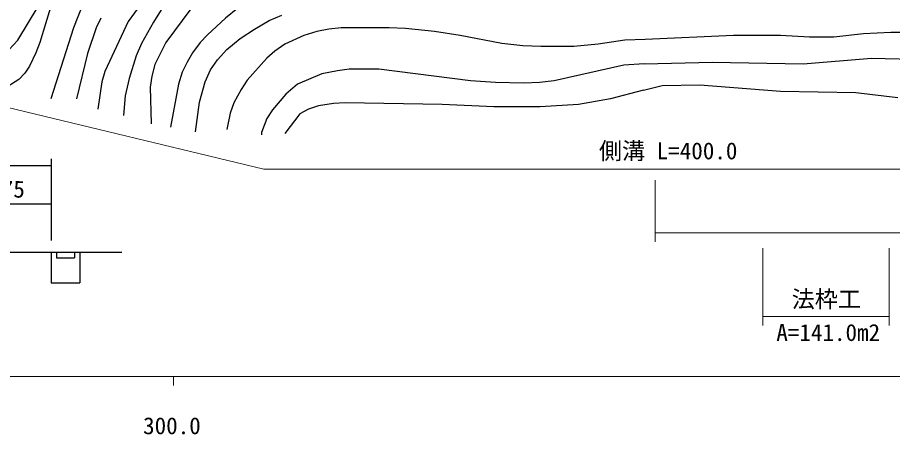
# Model space of a CAD drawing. Units: millimetres, scale not verified. Extents: x -24219 to 615781, y -164916 to 195084.
# Drawn here: x 286919 to 381534, y 13798 to 58891 of the extents above; entities that cross this region are included whole.
import ezdxf
from ezdxf.enums import TextEntityAlignment as Align

# ---------------------------------------------------------------- set-up
doc = ezdxf.new("R2010")
doc.units = ezdxf.units.MM
doc.header["$LTSCALE"] = 1000
for name, color, linetype, lineweight in [('M-BGD', 7, 'Continuous', 25), ('M-BMK-HTXT', 7, 'Continuous', 13), ('M-SUV', 7, 'Continuous', 13)]:
    doc.layers.add(name, color=color, linetype=linetype, lineweight=lineweight)
doc.styles.add('ＭＳ ゴシック', font='')
doc.styles.get('ＭＳ ゴシック').set_extended_font_data('MS Gothic')

msp = doc.modelspace()

# ---------------------------------------------------------------- linework, layer by layer
at = {"layer": 'M-BGD'}
for p, q in [((286961, 56436), (289163, 60076)), ((290602, 60330), (289332, 56182)), ((293989, 60330), (292973, 57790)), ((300254, 60330), (298899, 58468)), ((302625, 59992), (301609, 58383)), ((305673, 59822), (302963, 56182)), ((310753, 59907), (309398, 58806)), ((295936, 58806), (295428, 57790)), ((309398, 58806), (307451, 57028)), ((314139, 58552), (315494, 59145)), ((292973, 57790), (290517, 50086)), ((295428, 57790), (294497, 54996)), ((298899, 58468), (296359, 53049)), ((301609, 58383), (300339, 56097)), ((312531, 57621), (314139, 58552)), ((321929, 57790), (320574, 57621)), ((327093, 57790), (321929, 57790)), ((328871, 57706), (327093, 57790)), ((307451, 57028), (306689, 56182)), ((311007, 56605), (312531, 57621)), ((317865, 56944), (315833, 56012)), ((319304, 57367), (317865, 56944)), ((320574, 57621), (319304, 57367)), ((332004, 57367), (328871, 57706)), ((334798, 56944), (332004, 57367)), ((339285, 56097), (334798, 56944)), ((364347, 56944), (354779, 56520)), ((369427, 56944), (364347, 56944)), ((372559, 56774), (369427, 56944)), ((375184, 56774), (372559, 56774)), ((378401, 57113), (375184, 56774)), ((381365, 57282), (378401, 57113)), ((383312, 57282), (381365, 57282)), ((286030, 55420), (286961, 56436)), ((289332, 56182), (288909, 55081)), ((300339, 56097), (299746, 54742)), ((302963, 56182), (301778, 53811)), ((306689, 56182), (305842, 55081)), ((309567, 55420), (311007, 56605)), ((315833, 56012), (314732, 55250)), ((341571, 55843), (339285, 56097)), ((343519, 55758), (341571, 55843)), ((349699, 56012), (347075, 55758)), ((352578, 56436), (349699, 56012)), ((354779, 56520), (352578, 56436)), ((288909, 55081), (288231, 53642)), ((294497, 54996), (293311, 50086)), ((305842, 55081), (305249, 54065)), ((308551, 54319), (309567, 55420)), ((314732, 55250), (313885, 54488)), ((347075, 55758), (343519, 55758)), ((299746, 54742), (298984, 52287)), ((305249, 54065), (304741, 52964)), ((307789, 53218), (308551, 54319)), ((313885, 54488), (311769, 52118)), ((354695, 53896), (362061, 54065)), ((362061, 54065), (371882, 53896)), ((371882, 53896), (379248, 54488)), ((379248, 54488), (386191, 54319)), ((288231, 53642), (287723, 52880)), ((296359, 53049), (296021, 51948)), ((301778, 53811), (301439, 52541)), ((307197, 51948), (307789, 53218)), ((321505, 53134), (319812, 52795)), ((322775, 53303), (321505, 53134)), ((325993, 53303), (322775, 53303)), ((335899, 52033), (325993, 53303)), ((352493, 53726), (344958, 52033)), ((354695, 53896), (352493, 53726)), ((287046, 52202), (285353, 51102)), ((287723, 52880), (287046, 52202)), ((298984, 52287), (298561, 50424)), ((301439, 52541), (301270, 51356)), ((304741, 52964), (304318, 51694)), ((311769, 52118), (311091, 51102)), ((319812, 52795), (317187, 51694)), ((296021, 51948), (295597, 48985)), ((301270, 51356), (301355, 47376)), ((304318, 51694), (303471, 47038)), ((306604, 49747), (307197, 51948)), ((311091, 51102), (310329, 49662)), ((317187, 51694), (315917, 50594)), ((338608, 51864), (335899, 52033)), ((341656, 51779), (338608, 51864)), ((343349, 51864), (341656, 51779)), ((344958, 52033), (343349, 51864)), ((354610, 51017), (356642, 51525)), ((356642, 51525), (360706, 51610)), ((360706, 51610), (369427, 50932)), ((298561, 50424), (298391, 48308)), ((315917, 50594), (314478, 48900)), ((354610, 51017), (351054, 50086)), ((369427, 50932), (377555, 50763)), ((377555, 50763), (382127, 50255)), ((306181, 46530), (306604, 49747)), ((310329, 49662), (309906, 48562)), ((319473, 49324), (318373, 48985)), ((321082, 49578), (319473, 49324)), ((322352, 49662), (321082, 49578)), ((332851, 49493), (322352, 49662)), ((338439, 49239), (332851, 49493)), ((343434, 49239), (338439, 49239)), ((347583, 49493), (343434, 49239)), ((351054, 50086), (347583, 49493)), ((309906, 48562), (309567, 46784)), ((314478, 48900), (313885, 47969)), ((317441, 48477), (315833, 46360)), ((318373, 48985), (317441, 48477)), ((313885, 47969), (313293, 46445)), ((313293, 46445), (313293, 46191)), ((290544, 43593), (290544, 34766)), ((240332, 42871), (290544, 42871)), ((252624, 38743), (290544, 38743)), ((237392, 33511), (290544, 33511)), ((289751, 33511), (298193, 33511)), ((290544, 33511), (290544, 30209)), ((291136, 33511), (291136, 32918)), ((293084, 33511), (293084, 32918)), ((293676, 33511), (293676, 30209)), ((291136, 32918), (293084, 32918)), ((290544, 30209), (293676, 30209))]:
    msp.add_line(p, q, dxfattribs=at)
at = {"layer": 'M-BMK-HTXT'}
for p, q in [((313541, 42505), (214006, 66488)), ((313541, 42505), (485360, 42505)), ((355880, 41296), (355880, 34618)), ((355880, 35618), (481907, 35618)), ((367523, 33939), (367523, 25572)), ((381158, 25572), (381158, 33939)), ((367523, 26572), (381158, 26572))]:
    msp.add_line(p, q, dxfattribs=at)
at = {"layer": 'M-SUV'}
for p, q in [((-24219, 20083), (514781, 20083)), ((303781, 20084), (303781, 19083))]:
    msp.add_line(p, q, dxfattribs=at)

# ---------------------------------------------------------------- texts
at = {"layer": 'M-BGD', "style": 'ＭＳ ゴシック'}
msp.add_text('1.75', height=1833, rotation=359.7, dxfattribs=at).set_placement((282719, 38885), align=Align.BOTTOM_LEFT)
at = {"layer": 'M-BMK-HTXT', "style": 'ＭＳ ゴシック'}
for s, p in [('側溝 L=400.0', (349788, 43005)), ('法枠工', (370630, 26972)), ('A=141.0m2', (368971, 23362))]:
    msp.add_text(s, height=1833, dxfattribs=at).set_placement(p, align=Align.BOTTOM_LEFT)
at = {"layer": 'M-SUV', "style": 'ＭＳ ゴシック'}
msp.add_text('300.0', height=1833, dxfattribs=at).set_placement((300500, 13278), align=Align.BOTTOM_LEFT)

doc.saveas('drawing.dxf')
